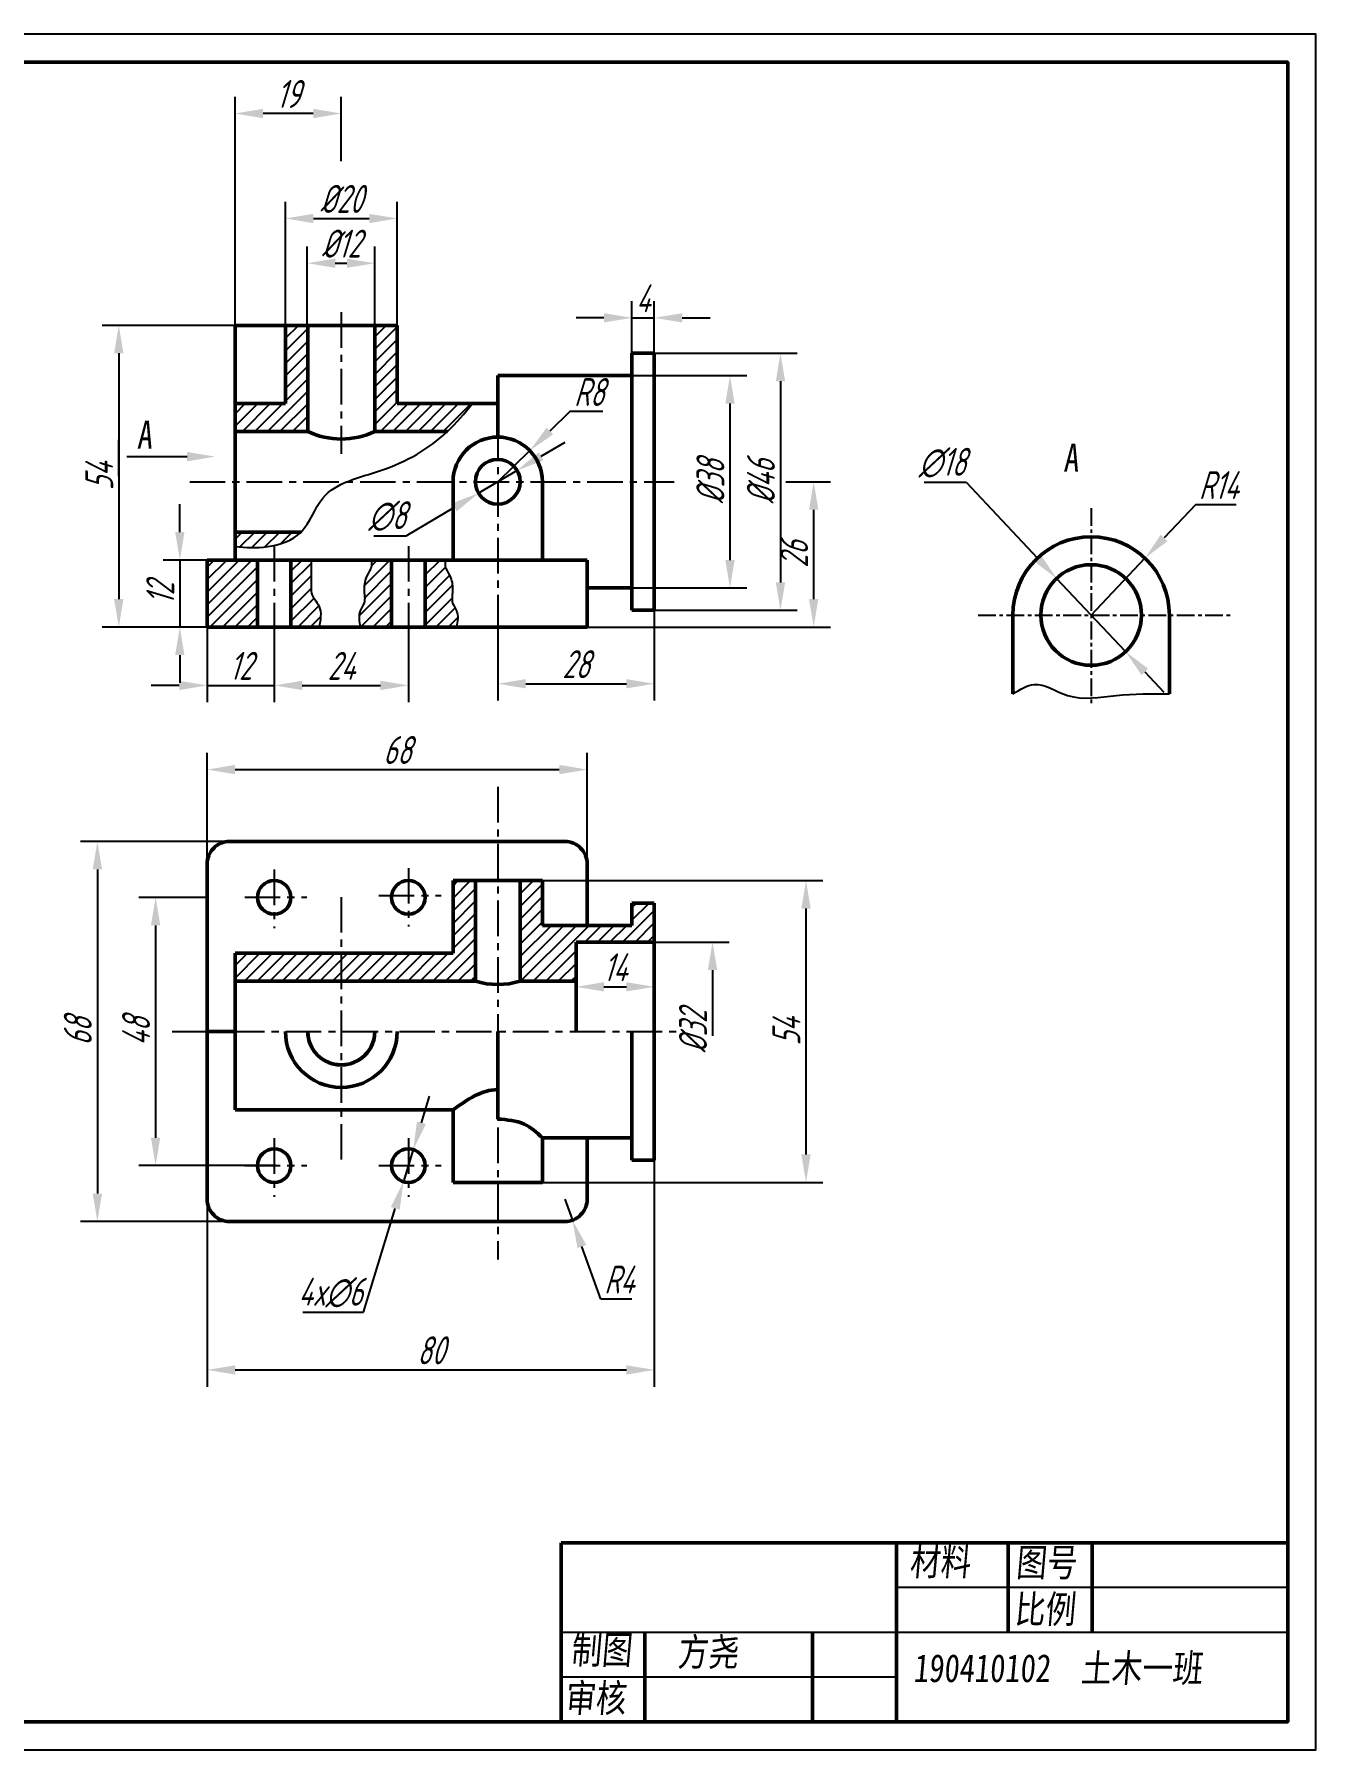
# Model space of a CAD drawing. Header units: millimetres. Extents: x 25 to 475, y 45 to 352.
# Drawn here: x 245.7 to 475, y 45 to 352 of the extents above; entities that cross this region are included whole.
import ezdxf

# ---------------------------------------------------------------- set-up
doc = ezdxf.new("R2010")
doc.units = ezdxf.units.MM
doc.linetypes.add('CENTERX2', pattern=[101.6, 63.5, -12.7, 12.7, -12.7])
for name, color, linetype, lineweight in [('标注', 7, 'Continuous', 25), ('点画线', 7, 'CENTERX2', 25), ('粗实线', 7, 'Continuous', 50), ('细实线', 7, 'Continuous', 25), ('细实线。', 7, 'Continuous', 25)]:
    doc.layers.add(name, color=color, linetype=linetype, lineweight=lineweight)
doc.styles.add('文5', font='STFANGSO.TTF', dxfattribs={"width": 0.8, "oblique": 5, "height": 5})
doc.styles.add('英5', font='gbeitc.shx', dxfattribs={"width": 0.8, "oblique": 5, "height": 5})
doc.dimstyles.new('fy斜', dxfattribs={"dimtxt": 5, "dimasz": 5, "dimexe": 3, "dimexo": 0, "dimgap": 1, "dimtad": 1, "dimdec": 1, "dimdsep": 46, "dimtxsty": '英5', "dimcen": 2.5, "dimadec": 0, "dimazin": 0, "dimtfac": 1, "dimtdec": 1, "dimtmove": 0, "dimatfit": 3, "dimfxl": 1, "dimlwd": 25, "dimarcsym": 1})
doc.dimstyles.new('fy横', dxfattribs={"dimtxt": 5, "dimasz": 5, "dimexe": 3, "dimexo": 0, "dimgap": 1, "dimtad": 1, "dimtih": 1, "dimtoh": 1, "dimdsep": 46, "dimtxsty": '英5', "dimcen": 2.5, "dimadec": 0, "dimazin": 0, "dimtfac": 1, "dimtmove": 0, "dimatfit": 3, "dimfxl": 1, "dimlwd": 25, "dimarcsym": 1})
pattern_1 = [(45, (-15.9099, 0), (-1.122532, 1.122532), [])]

# ---------------------------------------------------------------- blocks, each defined once
blk = doc.blocks.new('*D16')
at = {"layer": 'Defpoints', "color": 0, "ltscale": 0.1, "transparency": 16777216}
for p in [(428.65, 254.62), (441, 241.52)]:
    blk.add_point(p, dxfattribs=at)
at = {"layer": '标注', "color": 0, "lineweight": 25, "ltscale": 0.1, "transparency": 16777216}
for p, q in [((404.97, 271.82), (412.44, 271.82)), ((412.44, 271.82), (425.22, 258.26)), ((441, 241.52), (428.65, 254.62)), ((444.42, 237.88), (447.85, 234.24))]:
    blk.add_line(p, q, dxfattribs=at)
at = {"layer": '标注', "color": 0, "ltscale": 0.1, "transparency": 16777216}
for points in [[(425.83, 258.83), (424.61, 257.69), (428.65, 254.62)], [(445.03, 238.45), (443.82, 237.31), (441, 241.52)]]:
    blk.add_solid(points, dxfattribs=at)
at = {"layer": '标注', "color": 0, "ltscale": 0.1, "transparency": 16777216, "insert": (408.2, 275.32), "char_height": 5, "attachment_point": 5, "style": '英5'}
blk.add_mtext('∅18', dxfattribs=at)
blk = doc.blocks.new('*D17')
at = {"layer": 'Defpoints', "color": 0, "ltscale": 0.1, "transparency": 16777216}
for p in [(444.45, 258.24), (434.82, 248.07)]:
    blk.add_point(p, dxfattribs=at)
at = {"layer": '标注', "color": 0, "lineweight": 25, "ltscale": 0.1, "transparency": 16777216}
for p, q in [((453.52, 267.82), (447.89, 261.87)), ((460.76, 267.82), (453.52, 267.82)), ((434.82, 248.07), (444.45, 258.24))]:
    blk.add_line(p, q, dxfattribs=at)
at = {"layer": '标注', "color": 0, "ltscale": 0.1, "transparency": 16777216}
blk.add_solid([(447.28, 262.44), (448.49, 261.29), (444.45, 258.24)], dxfattribs=at)
at = {"layer": '标注', "color": 0, "ltscale": 0.1, "transparency": 16777216, "insert": (457.64, 271.32), "char_height": 5, "attachment_point": 5, "style": '英5'}
blk.add_mtext('R14', dxfattribs=at)
blk = doc.blocks.new('*D18')
at = {"layer": 'Defpoints', "color": 0, "ltscale": 0.1, "transparency": 16777216}
for p in [(276.67, 197.53), (267.45, 149.53), (288.96, 149.53)]:
    blk.add_point(p, dxfattribs=at)
at = {"layer": '细实线', "color": 0, "lineweight": -2, "ltscale": 0.1, "transparency": 16777216}
for p, q in [((276.67, 197.53), (264.45, 197.53)), ((288.96, 149.53), (264.45, 149.53))]:
    blk.add_line(p, q, dxfattribs=at)
at = {"layer": '细实线', "color": 0, "lineweight": 25, "ltscale": 0.1, "transparency": 16777216}
blk.add_line((267.45, 192.53), (267.45, 154.53), dxfattribs=at)
at = {"layer": '细实线', "color": 0, "ltscale": 0.1, "transparency": 16777216}
for points in [[(266.61, 192.53), (268.28, 192.53), (267.45, 197.53)], [(266.61, 154.53), (268.28, 154.53), (267.45, 149.53)]]:
    blk.add_solid(points, dxfattribs=at)
at = {"layer": '细实线', "color": 0, "ltscale": 0.1, "transparency": 16777216, "insert": (263.95, 173.53), "char_height": 5, "attachment_point": 5, "rotation": 90, "style": '英5'}
blk.add_mtext('48', dxfattribs=at)
blk = doc.blocks.new('*D19')
at = {"layer": 'Defpoints', "color": 0, "ltscale": 0.1, "transparency": 16777216}
for p in [(280.67, 207.53), (257.03, 139.53), (280.67, 139.53)]:
    blk.add_point(p, dxfattribs=at)
at = {"layer": '细实线', "color": 0, "lineweight": -2, "ltscale": 0.1, "transparency": 16777216}
for p, q in [((280.67, 207.53), (254.03, 207.53)), ((280.67, 139.53), (254.03, 139.53))]:
    blk.add_line(p, q, dxfattribs=at)
at = {"layer": '细实线', "color": 0, "lineweight": 25, "ltscale": 0.1, "transparency": 16777216}
blk.add_line((257.03, 202.53), (257.03, 144.53), dxfattribs=at)
at = {"layer": '细实线', "color": 0, "ltscale": 0.1, "transparency": 16777216}
for points in [[(256.19, 202.53), (257.86, 202.53), (257.03, 207.53)], [(256.19, 144.53), (257.86, 144.53), (257.03, 139.53)]]:
    blk.add_solid(points, dxfattribs=at)
at = {"layer": '细实线', "color": 0, "ltscale": 0.1, "transparency": 16777216, "insert": (253.53, 173.53), "char_height": 5, "attachment_point": 5, "rotation": 90, "style": '英5'}
blk.add_mtext('68', dxfattribs=at)
blk = doc.blocks.new('*D20')
at = {"layer": 'Defpoints', "color": 0, "ltscale": 0.1, "transparency": 16777216}
for p in [(344.67, 220.41), (276.67, 203.53), (344.67, 203.53)]:
    blk.add_point(p, dxfattribs=at)
at = {"layer": '细实线', "color": 0, "lineweight": -2, "ltscale": 0.1, "transparency": 16777216}
for p, q in [((276.67, 203.53), (276.67, 223.41)), ((344.67, 203.53), (344.67, 223.41))]:
    blk.add_line(p, q, dxfattribs=at)
at = {"layer": '细实线', "color": 0, "lineweight": 25, "ltscale": 0.1, "transparency": 16777216}
blk.add_line((281.67, 220.41), (339.67, 220.41), dxfattribs=at)
at = {"layer": '细实线', "color": 0, "ltscale": 0.1, "transparency": 16777216}
for points in [[(281.67, 221.25), (281.67, 219.58), (276.67, 220.41)], [(339.67, 221.25), (339.67, 219.58), (344.67, 220.41)]]:
    blk.add_solid(points, dxfattribs=at)
at = {"layer": '细实线', "color": 0, "ltscale": 0.1, "transparency": 16777216, "insert": (310.67, 223.91), "char_height": 5, "attachment_point": 5, "style": '英5'}
blk.add_mtext('68', dxfattribs=at)
blk = doc.blocks.new('*D21')
at = {"layer": 'Defpoints', "color": 0, "ltscale": 0.1, "transparency": 16777216}
for p in [(356.67, 150.53), (276.7, 149.53), (356.67, 112.97)]:
    blk.add_point(p, dxfattribs=at)
at = {"layer": '细实线', "color": 0, "lineweight": -2, "ltscale": 0.1, "transparency": 16777216}
for p, q in [((356.67, 150.53), (356.67, 109.97)), ((276.7, 149.53), (276.7, 109.97))]:
    blk.add_line(p, q, dxfattribs=at)
at = {"layer": '细实线', "color": 0, "lineweight": 25, "ltscale": 0.1, "transparency": 16777216}
blk.add_line((281.7, 112.97), (351.67, 112.97), dxfattribs=at)
at = {"layer": '细实线', "color": 0, "ltscale": 0.1, "transparency": 16777216}
for points in [[(281.7, 113.8), (281.7, 112.13), (276.7, 112.97)], [(351.67, 113.8), (351.67, 112.13), (356.67, 112.97)]]:
    blk.add_solid(points, dxfattribs=at)
at = {"layer": '细实线', "color": 0, "ltscale": 0.1, "transparency": 16777216, "insert": (316.68, 116.47), "char_height": 5, "attachment_point": 5, "style": '英5'}
blk.add_mtext('80', dxfattribs=at)
blk = doc.blocks.new('*D22')
at = {"layer": 'Defpoints', "color": 0, "ltscale": 0.1, "transparency": 16777216}
for p in [(336.67, 200.53), (336.67, 146.53), (383.81, 146.53)]:
    blk.add_point(p, dxfattribs=at)
at = {"layer": '细实线', "color": 0, "lineweight": -2, "ltscale": 0.1, "transparency": 16777216}
for p, q in [((336.67, 200.53), (386.81, 200.53)), ((336.67, 146.53), (386.81, 146.53))]:
    blk.add_line(p, q, dxfattribs=at)
at = {"layer": '细实线', "color": 0, "lineweight": 25, "ltscale": 0.1, "transparency": 16777216}
blk.add_line((383.81, 195.53), (383.81, 151.53), dxfattribs=at)
at = {"layer": '细实线', "color": 0, "ltscale": 0.1, "transparency": 16777216}
for points in [[(382.98, 195.53), (384.64, 195.53), (383.81, 200.53)], [(382.98, 151.53), (384.64, 151.53), (383.81, 146.53)]]:
    blk.add_solid(points, dxfattribs=at)
at = {"layer": '细实线', "color": 0, "ltscale": 0.1, "transparency": 16777216, "insert": (380.31, 173.53), "char_height": 5, "attachment_point": 5, "rotation": 90, "style": '英5'}
blk.add_mtext('54', dxfattribs=at)
blk = doc.blocks.new('*D23')
at = {"layer": 'Defpoints', "color": 0, "ltscale": 0.1, "transparency": 16777216}
for p in [(342.67, 181.53), (356.67, 181.53), (356.67, 181.53)]:
    blk.add_point(p, dxfattribs=at)
at = {"layer": '标注', "color": 0, "lineweight": -2, "ltscale": 0.1, "transparency": 16777216}
for p, q in [((342.67, 181.53), (342.67, 184.53)), ((356.67, 181.53), (356.67, 184.53))]:
    blk.add_line(p, q, dxfattribs=at)
at = {"layer": '标注', "color": 0, "lineweight": 25, "ltscale": 0.1, "transparency": 16777216}
blk.add_line((347.67, 181.53), (351.67, 181.53), dxfattribs=at)
at = {"layer": '标注', "color": 0, "ltscale": 0.1, "transparency": 16777216}
for points in [[(347.67, 182.36), (347.67, 180.7), (342.67, 181.53)], [(351.67, 182.36), (351.67, 180.7), (356.67, 181.53)]]:
    blk.add_solid(points, dxfattribs=at)
at = {"layer": '标注', "color": 0, "ltscale": 0.1, "transparency": 16777216, "insert": (349.67, 185.03), "char_height": 5, "attachment_point": 5, "style": '英5'}
blk.add_mtext('14', dxfattribs=at)
blk = doc.blocks.new('*D24')
at = {"layer": 'Defpoints', "color": 0, "ltscale": 0.1, "transparency": 16777216}
for p in [(340.67, 143.53), (342.02, 139.77)]:
    blk.add_point(p, dxfattribs=at)
at = {"layer": '标注', "color": 0, "lineweight": 25, "ltscale": 0.1, "transparency": 16777216}
for p, q in [((340.67, 143.53), (342.02, 139.77)), ((347.1, 125.65), (343.71, 135.06)), ((352.67, 125.65), (347.1, 125.65))]:
    blk.add_line(p, q, dxfattribs=at)
at = {"layer": '标注', "color": 0, "ltscale": 0.1, "transparency": 16777216}
blk.add_solid([(344.5, 135.34), (342.93, 134.78), (342.02, 139.77)], dxfattribs=at)
at = {"layer": '标注', "color": 0, "ltscale": 0.1, "transparency": 16777216, "insert": (350.39, 129.15), "char_height": 5, "attachment_point": 5, "style": '英5'}
blk.add_mtext('R4', dxfattribs=at)
blk = doc.blocks.new('*D25')
at = {"layer": 'Defpoints', "color": 0, "ltscale": 0.1, "transparency": 16777216}
for p in [(313.54, 152.4), (311.79, 146.66)]:
    blk.add_point(p, dxfattribs=at)
at = {"layer": '标注', "color": 0, "lineweight": 25, "ltscale": 0.1, "transparency": 16777216}
for p, q in [((315.01, 157.18), (316.47, 161.96)), ((313.54, 152.4), (311.79, 146.66)), ((304.64, 123.3), (310.32, 141.88)), ((293.8, 123.3), (304.64, 123.3))]:
    blk.add_line(p, q, dxfattribs=at)
at = {"layer": '标注', "color": 0, "ltscale": 0.1, "transparency": 16777216}
for points in [[(314.21, 157.42), (315.8, 156.94), (313.54, 152.4)], [(309.53, 142.12), (311.12, 141.64), (311.79, 146.66)]]:
    blk.add_solid(points, dxfattribs=at)
at = {"layer": '标注', "color": 0, "ltscale": 0.1, "transparency": 16777216, "insert": (298.72, 126.8), "char_height": 5, "attachment_point": 5, "style": '英5'}
blk.add_mtext('4x∅6', dxfattribs=at)
blk = doc.blocks.new('*D26')
at = {"layer": 'Defpoints', "color": 0, "ltscale": 0.1, "transparency": 16777216}
for p in [(276.67, 257.91), (271.78, 245.91), (276.67, 245.91)]:
    blk.add_point(p, dxfattribs=at)
at = {"layer": '标注', "color": 0, "lineweight": 25, "ltscale": 0.1, "transparency": 16777216}
for p, q in [((271.78, 262.91), (271.78, 267.91)), ((271.78, 257.91), (271.78, 245.91)), ((271.78, 240.91), (271.78, 235.91))]:
    blk.add_line(p, q, dxfattribs=at)
at = {"layer": '标注', "color": 0, "lineweight": -2, "ltscale": 0.1, "transparency": 16777216}
for p, q in [((276.67, 257.91), (268.78, 257.91)), ((276.67, 245.91), (268.78, 245.91))]:
    blk.add_line(p, q, dxfattribs=at)
at = {"layer": '标注', "color": 0, "ltscale": 0.1, "transparency": 16777216}
for points in [[(270.95, 262.91), (272.61, 262.91), (271.78, 257.91)], [(270.95, 240.91), (272.61, 240.91), (271.78, 245.91)]]:
    blk.add_solid(points, dxfattribs=at)
at = {"layer": '标注', "color": 0, "ltscale": 0.1, "transparency": 16777216, "insert": (268.28, 251.91), "char_height": 5, "attachment_point": 5, "rotation": 90, "style": '英5'}
blk.add_mtext('12', dxfattribs=at)
blk = doc.blocks.new('*D27')
at = {"layer": 'Defpoints', "color": 0, "ltscale": 0.1, "transparency": 16777216}
for p in [(356.67, 301.26), (352.67, 294.91), (356.67, 294.91)]:
    blk.add_point(p, dxfattribs=at)
at = {"layer": '标注', "color": 0, "lineweight": -2, "ltscale": 0.1, "transparency": 16777216}
for p, q in [((352.67, 294.91), (352.67, 304.26)), ((356.67, 294.91), (356.67, 304.26))]:
    blk.add_line(p, q, dxfattribs=at)
at = {"layer": '标注', "color": 0, "lineweight": 25, "ltscale": 0.1, "transparency": 16777216}
for p, q in [((347.67, 301.26), (342.67, 301.26)), ((352.67, 301.26), (356.67, 301.26)), ((361.67, 301.26), (366.67, 301.26))]:
    blk.add_line(p, q, dxfattribs=at)
at = {"layer": '标注', "color": 0, "ltscale": 0.1, "transparency": 16777216}
for points in [[(347.67, 302.09), (347.67, 300.43), (352.67, 301.26)], [(361.67, 302.09), (361.67, 300.43), (356.67, 301.26)]]:
    blk.add_solid(points, dxfattribs=at)
at = {"layer": '标注', "color": 0, "ltscale": 0.1, "transparency": 16777216, "insert": (354.67, 304.76), "char_height": 5, "attachment_point": 5, "style": '英5'}
blk.add_mtext('4', dxfattribs=at)
blk = doc.blocks.new('*D28')
at = {"layer": 'Defpoints', "color": 0, "ltscale": 0.1, "transparency": 16777216}
for p in [(352.67, 290.91), (352.67, 252.91), (370.21, 252.91)]:
    blk.add_point(p, dxfattribs=at)
at = {"layer": '标注', "color": 0, "lineweight": -2, "ltscale": 0.1, "transparency": 16777216}
for p, q in [((352.67, 290.91), (373.21, 290.91)), ((352.67, 252.91), (373.21, 252.91))]:
    blk.add_line(p, q, dxfattribs=at)
at = {"layer": '标注', "color": 0, "lineweight": 25, "ltscale": 0.1, "transparency": 16777216}
blk.add_line((370.21, 285.91), (370.21, 257.91), dxfattribs=at)
at = {"layer": '标注', "color": 0, "ltscale": 0.1, "transparency": 16777216}
for points in [[(369.38, 285.91), (371.04, 285.91), (370.21, 290.91)], [(369.38, 257.91), (371.04, 257.91), (370.21, 252.91)]]:
    blk.add_solid(points, dxfattribs=at)
at = {"layer": '标注', "color": 0, "ltscale": 0.1, "transparency": 16777216, "insert": (366.71, 271.91), "char_height": 5, "attachment_point": 5, "rotation": 90, "style": '英5'}
blk.add_mtext('%%C38', dxfattribs=at)
blk = doc.blocks.new('*D29')
at = {"layer": 'Defpoints', "color": 0, "ltscale": 0.1, "transparency": 16777216}
for p in [(356.67, 294.91), (356.67, 248.91), (379.24, 248.91)]:
    blk.add_point(p, dxfattribs=at)
at = {"layer": '标注', "color": 0, "lineweight": -2, "ltscale": 0.1, "transparency": 16777216}
for p, q in [((356.67, 294.91), (382.24, 294.91)), ((356.67, 248.91), (382.24, 248.91))]:
    blk.add_line(p, q, dxfattribs=at)
at = {"layer": '标注', "color": 0, "lineweight": 25, "ltscale": 0.1, "transparency": 16777216}
blk.add_line((379.24, 289.91), (379.24, 253.91), dxfattribs=at)
at = {"layer": '标注', "color": 0, "ltscale": 0.1, "transparency": 16777216}
for points in [[(378.41, 289.91), (380.08, 289.91), (379.24, 294.91)], [(378.41, 253.91), (380.08, 253.91), (379.24, 248.91)]]:
    blk.add_solid(points, dxfattribs=at)
at = {"layer": '标注', "color": 0, "ltscale": 0.1, "transparency": 16777216, "insert": (375.74, 271.91), "char_height": 5, "attachment_point": 5, "rotation": 90, "style": '英5'}
blk.add_mtext('%%C46', dxfattribs=at)
blk = doc.blocks.new('*D30')
at = {"layer": 'Defpoints', "color": 0, "ltscale": 0.1, "transparency": 16777216}
for p in [(332.11, 273.94), (325.22, 269.88)]:
    blk.add_point(p, dxfattribs=at)
at = {"layer": '标注', "color": 0, "lineweight": 25, "ltscale": 0.1, "transparency": 16777216}
for p, q in [((336.42, 276.48), (340.73, 279.02)), ((332.11, 273.94), (325.22, 269.88)), ((312.29, 262.27), (320.91, 267.35)), ((306.49, 262.27), (312.29, 262.27))]:
    blk.add_line(p, q, dxfattribs=at)
at = {"layer": '标注', "color": 0, "ltscale": 0.1, "transparency": 16777216}
for points in [[(336, 277.2), (336.84, 275.76), (332.11, 273.94)], [(320.49, 268.06), (321.33, 266.63), (325.22, 269.88)]]:
    blk.add_solid(points, dxfattribs=at)
at = {"layer": '标注', "color": 0, "ltscale": 0.1, "transparency": 16777216, "insert": (308.89, 265.77), "char_height": 5, "attachment_point": 5, "style": '英5'}
blk.add_mtext('∅8', dxfattribs=at)
blk = doc.blocks.new('*D31')
at = {"layer": 'Defpoints', "color": 0, "ltscale": 0.1, "transparency": 16777216}
for p in [(334.39, 277.5), (328.67, 271.91)]:
    blk.add_point(p, dxfattribs=at)
at = {"layer": '标注', "color": 0, "lineweight": 25, "ltscale": 0.1, "transparency": 16777216}
for p, q in [((341.55, 284.48), (337.97, 280.99)), ((347.44, 284.48), (341.55, 284.48)), ((328.67, 271.91), (334.39, 277.5))]:
    blk.add_line(p, q, dxfattribs=at)
at = {"layer": '标注', "color": 0, "ltscale": 0.1, "transparency": 16777216}
blk.add_solid([(337.39, 281.59), (338.56, 280.39), (334.39, 277.5)], dxfattribs=at)
at = {"layer": '标注', "color": 0, "ltscale": 0.1, "transparency": 16777216, "insert": (345, 287.98), "char_height": 5, "attachment_point": 5, "style": '英5'}
blk.add_mtext('R8', dxfattribs=at)
blk = doc.blocks.new('*D32')
at = {"layer": 'Defpoints', "color": 0, "ltscale": 0.1, "transparency": 16777216}
for p in [(276.67, 245.91), (288.67, 245.91), (288.67, 235.47)]:
    blk.add_point(p, dxfattribs=at)
at = {"layer": '标注', "color": 0, "lineweight": -2, "ltscale": 0.1, "transparency": 16777216}
for p, q in [((276.67, 245.91), (276.67, 232.47)), ((288.67, 245.91), (288.67, 232.47))]:
    blk.add_line(p, q, dxfattribs=at)
at = {"layer": '标注', "color": 0, "lineweight": 25, "ltscale": 0.1, "transparency": 16777216}
for p, q in [((271.67, 235.47), (266.67, 235.47)), ((276.67, 235.47), (288.67, 235.47)), ((293.67, 235.47), (298.67, 235.47))]:
    blk.add_line(p, q, dxfattribs=at)
at = {"layer": '标注', "color": 0, "ltscale": 0.1, "transparency": 16777216}
for points in [[(271.67, 236.31), (271.67, 234.64), (276.67, 235.47)], [(293.67, 236.31), (293.67, 234.64), (288.67, 235.47)]]:
    blk.add_solid(points, dxfattribs=at)
at = {"layer": '标注', "color": 0, "ltscale": 0.1, "transparency": 16777216, "insert": (282.67, 238.97), "char_height": 5, "attachment_point": 5, "style": '英5'}
blk.add_mtext('12', dxfattribs=at)
blk = doc.blocks.new('*D33')
at = {"layer": 'Defpoints', "color": 0, "ltscale": 0.1, "transparency": 16777216}
for p in [(288.67, 245.91), (312.67, 245.91), (312.67, 235.47)]:
    blk.add_point(p, dxfattribs=at)
at = {"layer": '标注', "color": 0, "lineweight": -2, "ltscale": 0.1, "transparency": 16777216}
for p, q in [((288.67, 245.91), (288.67, 232.47)), ((312.67, 245.91), (312.67, 232.47))]:
    blk.add_line(p, q, dxfattribs=at)
at = {"layer": '标注', "color": 0, "lineweight": 25, "ltscale": 0.1, "transparency": 16777216}
blk.add_line((293.67, 235.47), (307.67, 235.47), dxfattribs=at)
at = {"layer": '标注', "color": 0, "ltscale": 0.1, "transparency": 16777216}
for points in [[(293.67, 236.31), (293.67, 234.64), (288.67, 235.47)], [(307.67, 236.31), (307.67, 234.64), (312.67, 235.47)]]:
    blk.add_solid(points, dxfattribs=at)
at = {"layer": '标注', "color": 0, "ltscale": 0.1, "transparency": 16777216, "insert": (300.67, 238.97), "char_height": 5, "attachment_point": 5, "style": '英5'}
blk.add_mtext('24', dxfattribs=at)
blk = doc.blocks.new('*D34')
at = {"layer": 'Defpoints', "color": 0, "ltscale": 0.1, "transparency": 16777216}
for p in [(356.67, 248.91), (328.67, 245.91), (356.67, 235.77)]:
    blk.add_point(p, dxfattribs=at)
at = {"layer": '标注', "color": 0, "lineweight": -2, "ltscale": 0.1, "transparency": 16777216}
for p, q in [((356.67, 248.91), (356.67, 232.77)), ((328.67, 245.91), (328.67, 232.77))]:
    blk.add_line(p, q, dxfattribs=at)
at = {"layer": '标注', "color": 0, "lineweight": 25, "ltscale": 0.1, "transparency": 16777216}
blk.add_line((333.67, 235.77), (351.67, 235.77), dxfattribs=at)
at = {"layer": '标注', "color": 0, "ltscale": 0.1, "transparency": 16777216}
for points in [[(333.67, 236.6), (333.67, 234.94), (328.67, 235.77)], [(351.67, 236.6), (351.67, 234.94), (356.67, 235.77)]]:
    blk.add_solid(points, dxfattribs=at)
at = {"layer": '标注', "color": 0, "ltscale": 0.1, "transparency": 16777216, "insert": (342.67, 239.27), "char_height": 5, "attachment_point": 5, "style": '英5'}
blk.add_mtext('28', dxfattribs=at)
blk = doc.blocks.new('*D35')
at = {"layer": 'Defpoints', "color": 0, "ltscale": 0.1, "transparency": 16777216}
for p in [(306.67, 311.03), (294.59, 299.91), (306.67, 299.91)]:
    blk.add_point(p, dxfattribs=at)
at = {"layer": '标注', "color": 0, "lineweight": -2, "ltscale": 0.1, "transparency": 16777216}
for p, q in [((294.59, 299.91), (294.59, 314.03)), ((306.67, 299.91), (306.67, 314.03))]:
    blk.add_line(p, q, dxfattribs=at)
at = {"layer": '标注', "color": 0, "lineweight": 25, "ltscale": 0.1, "transparency": 16777216}
blk.add_line((299.59, 311.03), (301.67, 311.03), dxfattribs=at)
at = {"layer": '标注', "color": 0, "ltscale": 0.1, "transparency": 16777216}
for points in [[(299.59, 311.86), (299.59, 310.2), (294.59, 311.03)], [(301.67, 311.86), (301.67, 310.2), (306.67, 311.03)]]:
    blk.add_solid(points, dxfattribs=at)
at = {"layer": '标注', "color": 0, "ltscale": 0.1, "transparency": 16777216, "insert": (300.63, 314.53), "char_height": 5, "attachment_point": 5, "style": '英5'}
blk.add_mtext('%%C12', dxfattribs=at)
blk = doc.blocks.new('*D36')
at = {"layer": 'Defpoints', "color": 0, "ltscale": 0.1, "transparency": 16777216}
for p in [(310.67, 319.04), (290.67, 299.91), (310.67, 299.91)]:
    blk.add_point(p, dxfattribs=at)
at = {"layer": '标注', "color": 0, "lineweight": -2, "ltscale": 0.1, "transparency": 16777216}
for p, q in [((290.67, 299.91), (290.67, 322.04)), ((310.67, 299.91), (310.67, 322.04))]:
    blk.add_line(p, q, dxfattribs=at)
at = {"layer": '标注', "color": 0, "lineweight": 25, "ltscale": 0.1, "transparency": 16777216}
blk.add_line((295.67, 319.04), (305.67, 319.04), dxfattribs=at)
at = {"layer": '标注', "color": 0, "ltscale": 0.1, "transparency": 16777216}
for points in [[(295.67, 319.87), (295.67, 318.2), (290.67, 319.04)], [(305.67, 319.87), (305.67, 318.2), (310.67, 319.04)]]:
    blk.add_solid(points, dxfattribs=at)
at = {"layer": '标注', "color": 0, "ltscale": 0.1, "transparency": 16777216, "insert": (300.67, 322.54), "char_height": 5, "attachment_point": 5, "style": '英5'}
blk.add_mtext('%%C20', dxfattribs=at)
blk = doc.blocks.new('*D37')
at = {"layer": 'Defpoints', "color": 0, "ltscale": 0.1, "transparency": 16777216}
for p in [(281.67, 299.91), (260.86, 245.91), (276.67, 245.91)]:
    blk.add_point(p, dxfattribs=at)
at = {"layer": '标注', "color": 0, "lineweight": -2, "ltscale": 0.1, "transparency": 16777216}
for p, q in [((281.67, 299.91), (257.86, 299.91)), ((276.67, 245.91), (257.86, 245.91))]:
    blk.add_line(p, q, dxfattribs=at)
at = {"layer": '标注', "color": 0, "lineweight": 25, "ltscale": 0.1, "transparency": 16777216}
blk.add_line((260.86, 294.91), (260.86, 250.91), dxfattribs=at)
at = {"layer": '标注', "color": 0, "ltscale": 0.1, "transparency": 16777216}
for points in [[(260.02, 294.91), (261.69, 294.91), (260.86, 299.91)], [(260.02, 250.91), (261.69, 250.91), (260.86, 245.91)]]:
    blk.add_solid(points, dxfattribs=at)
at = {"layer": '标注', "color": 0, "ltscale": 0.1, "transparency": 16777216, "insert": (257.36, 272.91), "char_height": 5, "attachment_point": 5, "rotation": 90, "style": '英5'}
blk.add_mtext('54', dxfattribs=at)

msp = doc.modelspace()

# ---------------------------------------------------------------- hatches: boundary and pattern name
at = {"layer": '标注', "ltscale": 0.1}
h = msp.add_hatch(dxfattribs=at)
h.set_pattern_fill('ANSI31', color=256, scale=0.5)
h.set_pattern_definition(pattern_1)
h.paths.add_polyline_path([(281.665, 285.914), (281.665, 280.914), (294.665, 280.914), (294.665, 294.914), (294.665, 299.914), (290.665, 299.914), (290.665, 294.914), (290.665, 285.914)])
edge = h.paths.add_edge_path()
edge.add_line((310.665, 285.914), (310.665, 294.914))
edge.add_line((310.665, 294.914), (310.665, 299.914))
edge.add_line((310.665, 299.914), (306.665, 299.914))
edge.add_line((306.665, 299.914), (306.665, 294.914))
edge.add_line((306.665, 294.914), (306.665, 280.914))
edge.add_line((306.665, 280.914), (319.665, 280.914))
edge.add_spline(control_points=[(319.665, 280.914), (321.279, 282.444), (322.722, 284.179), (324.165, 285.914)], knot_values=[0, 0, 0, 0, 6.726812, 6.726812, 6.726812, 6.726812], degree=3, periodic=0)
edge.add_line((324.165, 285.914), (319.665, 285.914))
edge.add_line((319.665, 285.914), (310.665, 285.914))
h.paths.add_polyline_path([(285.665, 257.914), (281.665, 257.914), (276.665, 257.914), (276.665, 245.914), (285.665, 245.914)])
edge = h.paths.add_edge_path()
edge.add_spline(control_points=[(296.7, 245.914), (296.943, 247.205), (297.393, 249.582), (295.197, 251.496), (295.341, 254.417), (295.301, 256.257), (295.265, 257.914)], knot_values=[0, 0, 0, 0, 3.6939994, 6.8009099, 7.3521219, 12.3508552, 12.3508552, 12.3508552, 12.3508552], degree=3, periodic=0)
edge.add_line((295.265, 257.914), (291.665, 257.914))
edge.add_line((291.665, 257.914), (291.665, 245.914))
edge.add_line((291.665, 245.914), (296.7, 245.914))
at = {"layer": '细实线', "ltscale": 0.1}
h = msp.add_hatch(dxfattribs=at)
h.set_pattern_fill('ANSI31', color=256, scale=0.5)
h.set_pattern_definition(pattern_1)
edge = h.paths.add_edge_path()
edge.add_spline(control_points=[(281.665, 260.305), (283.582, 260.176), (287.663, 259.9), (291.945, 261.384), (293.461, 262.914)], knot_values=[0, 0, 0, 0, 5.7932307, 12.3385086, 12.3385086, 12.3385086, 12.3385086], degree=3, periodic=0)
edge.add_line((293.461, 262.914), (281.665, 262.914))
edge.add_line((281.665, 262.914), (281.665, 260.305))
h = msp.add_hatch(dxfattribs=at)
h.set_pattern_fill('ANSI31', color=256, scale=0.5)
h.set_pattern_definition(pattern_1)
edge = h.paths.add_edge_path()
edge.add_spline(control_points=[(306.057, 257.775), (306.08, 257.468), (306.151, 256.499), (305.031, 254.972), (304.54, 252.695), (305.126, 250.424), (303.587, 248.481), (303.864, 246.927), (304.044, 245.914)], knot_values=[0, 0, 0, 0, 0.9062833, 2.8579549, 5.3474852, 7.7816708, 9.3370526, 12.2498178, 12.2498178, 12.2498178, 12.2498178], degree=3, periodic=0)
edge.add_line((304.044, 245.914), (309.665, 245.914))
edge.add_line((309.665, 245.914), (309.665, 257.914))
edge.add_line((309.665, 257.914), (306.057, 257.914))
edge.add_spline(control_points=[(306.057, 257.914), (306.057, 257.868), (306.057, 257.822), (306.057, 257.775)], knot_values=[0, 0, 0, 0, 0.1394441, 0.1394441, 0.1394441, 0.1394441], degree=3, periodic=0)
edge = h.paths.add_edge_path()
edge.add_line((315.665, 245.914), (321.287, 245.914))
edge.add_spline(control_points=[(321.287, 245.914), (321.467, 246.927), (321.744, 248.481), (320.205, 250.424), (320.791, 252.695), (320.3, 254.972), (319.18, 256.499), (319.251, 257.468), (319.274, 257.775)], knot_values=[0, 0, 0, 0, 2.9127652, 4.4681469, 6.9023326, 9.3918629, 11.3435344, 12.2498178, 12.2498178, 12.2498178, 12.2498178], degree=3, periodic=0)
edge.add_spline(control_points=[(319.274, 257.775), (319.273, 257.822), (319.272, 257.868), (319.271, 257.914)], knot_values=[0.50294, 0.50294, 0.50294, 0.50294, 0.6337857, 0.6337857, 0.6337857, 0.6337857], degree=3, periodic=0)
edge.add_line((319.271, 257.914), (315.665, 257.914))
edge.add_line((315.665, 257.914), (315.665, 245.914))
h = msp.add_hatch(dxfattribs=at)
h.set_pattern_fill('ANSI31', color=256, scale=0.5)
h.set_pattern_definition(pattern_1)
h.paths.add_polyline_path([(300.665, 187.53), (281.665, 187.53), (281.665, 182.53), (300.665, 182.53)])
h.paths.add_polyline_path([(324.665, 200.53), (320.665, 200.53), (320.665, 187.53), (300.665, 187.53), (300.665, 182.53), (324.665, 182.53)])
h.paths.add_polyline_path([(342.665, 189.53), (356.665, 189.53), (356.665, 196.53), (352.665, 196.53), (352.665, 192.53), (344.665, 192.53), (336.665, 192.53), (336.665, 196.53), (336.665, 200.53), (332.665, 200.53), (332.665, 182.53), (342.665, 182.53)])

# ---------------------------------------------------------------- linework, layer by layer
at = {"layer": '标注', "ltscale": 0.1}
for p, q in [((281.665, 285.914), (281.665, 340.825)), ((300.665, 329.289), (300.665, 340.825)), ((260.857, 272.914), (260.857, 279.414)), ((281.665, 272.914), (281.665, 279.414)), ((380.193, 271.914), (388.184, 271.914)), ((344.665, 245.914), (388.184, 245.914)), ((356.665, 189.53), (370.091, 189.53))]:
    msp.add_line(p, q, dxfattribs=at)
at = {"layer": '标注', "lineweight": 25, "ltscale": 0.1}
for p, q in [((295.665, 337.825), (286.665, 337.825)), ((262.281, 276.414), (273.089, 276.414)), ((385.184, 250.914), (385.184, 266.914)), ((367.091, 184.53), (367.091, 172.785))]:
    msp.add_line(p, q, dxfattribs=at)
at = {"layer": '标注', "ltscale": 0.1}
for points in [[(286.665, 338.659), (286.665, 336.992), (281.665, 337.825)], [(295.665, 338.659), (295.665, 336.992), (300.665, 337.825)], [(273.089, 277.248), (273.089, 275.581), (278.089, 276.414)], [(384.351, 266.914), (386.018, 266.914), (385.184, 271.914)], [(384.351, 250.914), (386.018, 250.914), (385.184, 245.914)], [(366.258, 184.53), (367.924, 184.53), (367.091, 189.53)]]:
    msp.add_solid(points, dxfattribs=at)
at = {"layer": '点画线', "ltscale": 0.1}
for p, q in [((300.665, 302.262), (300.665, 276.906)), ((328.665, 282.175), (328.665, 241.881)), ((273.551, 271.914), (360.229, 271.914)), ((288.665, 260.396), (288.665, 240.744)), ((312.665, 260.396), (312.665, 240.744)), ((328.665, 217.294), (328.665, 132.752)), ((312.665, 202.763), (312.665, 192.297)), ((288.665, 202.507), (288.665, 192.041)), ((283.381, 197.605), (294.518, 197.605)), ((300.665, 197.605), (300.665, 149.53)), ((307.381, 197.861), (318.518, 197.861)), ((270.422, 173.53), (360.763, 173.53)), ((288.677, 154.432), (288.677, 143.966)), ((312.665, 154.432), (312.665, 143.966)), ((283.392, 149.53), (294.529, 149.53)), ((307.381, 149.53), (318.518, 149.53))]:
    msp.add_line(p, q, dxfattribs=at)
at = {"layer": '点画线', "ltscale": 0.05}
for p, q in [((434.823, 267.213), (434.823, 232.283)), ((414.602, 248.07), (460.142, 248.07))]:
    msp.add_line(p, q, dxfattribs=at)
at = {"layer": '粗实线', "ltscale": 0.1}
for p, q in [((281.665, 271.914), (281.665, 299.914)), ((281.665, 299.914), (290.665, 299.914)), ((290.665, 299.914), (300.665, 299.914)), ((290.665, 294.914), (290.665, 299.914)), ((294.665, 294.914), (294.665, 299.914)), ((310.665, 299.914), (300.665, 299.914)), ((306.665, 294.914), (306.665, 299.914)), ((310.665, 294.914), (310.665, 299.914)), ((290.665, 285.914), (290.665, 294.914)), ((294.665, 280.914), (294.665, 294.914)), ((306.665, 280.914), (306.665, 294.914)), ((310.665, 285.914), (310.665, 294.914)), ((356.665, 294.914), (352.665, 294.914)), ((352.665, 294.914), (352.665, 290.914)), ((356.665, 271.914), (356.665, 294.914)), ((328.665, 285.914), (328.665, 290.914)), ((352.665, 290.914), (328.665, 290.914)), ((352.665, 290.914), (352.665, 271.914)), ((281.665, 280.914), (281.665, 285.914)), ((281.665, 285.914), (290.665, 285.914)), ((319.665, 285.914), (310.665, 285.914)), ((319.665, 285.914), (328.665, 285.914)), ((328.665, 285.914), (328.665, 279.914)), ((281.665, 271.914), (281.665, 280.914)), ((281.665, 280.914), (294.665, 280.914)), ((281.665, 276.914), (281.665, 280.914)), ((319.665, 280.914), (306.665, 280.914)), ((281.665, 271.914), (281.665, 276.914)), ((281.665, 257.914), (281.665, 271.914)), ((281.665, 271.914), (281.665, 262.914)), ((320.665, 257.914), (320.665, 271.914)), ((336.665, 257.914), (336.665, 271.914)), ((352.665, 252.914), (352.665, 271.914)), ((356.665, 271.914), (356.665, 248.914)), ((281.665, 262.914), (293.461, 262.914)), ((276.665, 245.914), (276.665, 257.914)), ((276.665, 257.914), (281.665, 257.914)), ((281.665, 257.914), (344.665, 257.914)), ((288.665, 257.914), (285.665, 257.914)), ((285.665, 257.914), (285.665, 245.914)), ((291.665, 257.914), (291.665, 245.914)), ((309.665, 257.914), (309.665, 245.914)), ((315.665, 257.914), (315.665, 245.914)), ((328.665, 257.914), (320.665, 257.914)), ((344.665, 257.914), (344.665, 245.914)), ((352.665, 252.914), (344.665, 252.914)), ((352.665, 248.914), (352.665, 252.914)), ((356.665, 248.914), (352.665, 248.914)), ((276.665, 245.914), (344.665, 245.914)), ((276.665, 245.914), (288.665, 245.914)), ((276.665, 245.914), (328.665, 245.914)), ((336.665, 200.53), (320.665, 200.53)), ((320.665, 200.53), (320.665, 187.53)), ((324.665, 182.53), (324.665, 200.53)), ((332.665, 182.53), (332.665, 200.53)), ((336.665, 196.53), (336.665, 200.53)), ((276.665, 173.53), (276.665, 197.53)), ((336.665, 192.53), (336.665, 196.53)), ((356.665, 196.53), (352.665, 196.53)), ((352.665, 196.53), (352.665, 192.53)), ((356.665, 173.53), (356.665, 196.53)), ((344.665, 192.53), (336.665, 192.53)), ((352.665, 192.53), (344.665, 192.53)), ((281.665, 173.53), (281.665, 187.53)), ((281.665, 187.53), (281.665, 159.53)), ((281.665, 187.53), (320.665, 187.53)), ((281.665, 187.53), (281.665, 182.53)), ((356.665, 189.53), (342.665, 189.53)), ((342.665, 189.53), (342.665, 173.53)), ((356.665, 173.53), (356.665, 189.53)), ((281.665, 182.53), (324.665, 182.53)), ((332.665, 182.53), (342.665, 182.53)), ((276.665, 173.53), (281.665, 173.53)), ((328.694, 157.869), (328.694, 173.53)), ((352.665, 150.53), (352.665, 173.53)), ((356.665, 173.53), (356.665, 150.53)), ((281.665, 159.53), (320.665, 159.53)), ((320.665, 159.53), (320.665, 146.53)), ((336.665, 151.53), (336.665, 154.53)), ((336.665, 154.53), (344.665, 154.53)), ((352.665, 154.53), (344.665, 154.53)), ((344.665, 151.53), (344.665, 154.53)), ((336.665, 146.53), (336.665, 151.53)), ((356.665, 150.53), (352.665, 150.53)), ((336.665, 146.53), (320.665, 146.53)), ((320.665, 146.53), (336.665, 146.53))]:
    msp.add_line(p, q, dxfattribs=at)
at = {"layer": '粗实线', "ltscale": 0.05}
for p, q in [((420.823, 248.07), (420.823, 233.937)), ((448.823, 248.07), (448.823, 233.937))]:
    msp.add_line(p, q, dxfattribs=at)
at = {"layer": '粗实线'}
for p, q in [((470, 82), (340, 82)), ((340, 82), (340, 50)), ((400, 82), (400, 50)), ((420, 66), (420, 82)), ((435, 66), (435, 82)), ((470, 50), (470, 82)), ((355, 65.819), (355, 50)), ((385, 66), (385, 50)), ((470, 50), (340, 50)), ((340, 50), (470, 50))]:
    msp.add_line(p, q, dxfattribs=at)
msp.add_lwpolyline([(50, 50), (470, 50), (470, 347), (50, 347)], close=True, dxfattribs=at)
at = {"layer": '粗实线', "ltscale": 0.1}
msp.add_lwpolyline([(344.665, 192.53), (344.665, 203.53, 0.4142136), (340.665, 207.53), (280.665, 207.53, 0.4142136), (276.665, 203.53), (276.665, 143.53, 0.4142136), (280.665, 139.53), (340.665, 139.53, 0.4142136), (344.665, 143.53), (344.665, 151.53)], format="xyb", dxfattribs=at)
for centre, radius in [((328.665, 271.914), 4), ((288.665, 197.53), 3), ((312.665, 197.53), 3), ((288.665, 149.53), 3), ((312.665, 149.53), 3)]:
    msp.add_circle(centre, radius, dxfattribs=at)
at = {"layer": '粗实线', "ltscale": 0.05}
msp.add_circle((434.823, 248.07), 9, dxfattribs=at)
at = {"layer": '粗实线', "ltscale": 0.1}
for centre, radius, start, end in [((300.665, 293.564), 14, 244.62307, 295.37693), ((328.665, 271.914), 8, 0, 180), ((300.665, 173.53), 10, 115.84193, 116.08958), ((328.665, 195.946), 14, 253.39845, 286.60155), ((300.665, 173.53), 10, 180, 359.97201), ((300.665, 173.53), 6, 179.82046, 0.17954), ((300.665, 173.568), 6, 180.17954, 359.82046)]:
    msp.add_arc(centre, radius, start, end, dxfattribs=at)
at = {"layer": '粗实线', "ltscale": 0.05}
msp.add_arc((434.823, 248.07), 14, 0, 180, dxfattribs=at)
at = {"layer": '粗实线', "ltscale": 0.1}
for points in [[(320.665, 159.53), (328.665, 163.135), (328.694, 163.135)], [(336.665, 154.53), (333.414, 156.95), (328.694, 157.869)]]:
    msp.add_spline(points, degree=3, dxfattribs=at)
at = {"layer": '细实线', "ltscale": 0.1}
msp.add_line((344.665, 151.53), (344.665, 154.53), dxfattribs=at)
at = {"layer": '细实线'}
msp.add_lwpolyline([(25, 45), (475, 45), (475, 352), (25, 352)], close=True, dxfattribs=at)
at = {"layer": '细实线', "ltscale": 0.1}
for points in [[(281.665, 260.305), (287.459, 260.305), (293.461, 262.914), (297.377, 269.001), (307.699, 273.928), (319.665, 280.914), (324.165, 285.914)], [(295.265, 257.914), (295.265, 252.916), (295.265, 252.365), (296.7, 249.608), (296.7, 245.914)], [(306.057, 257.775), (306.057, 257.914)], [(306.057, 257.775), (306.057, 256.869), (305.262, 255.087), (304.74, 252.652), (304.74, 250.218), (304.044, 248.827), (304.044, 245.914)], [(319.274, 257.775), (319.274, 256.869), (320.069, 255.087), (320.591, 252.652), (320.591, 250.218), (321.287, 248.827), (321.287, 245.914)], [(420.823, 233.937), (424.63, 235.645), (430.599, 233.689), (439.309, 233.689), (448.823, 233.937)]]:
    msp.add_spline(points, degree=3, dxfattribs=at)
msp.add_open_spline([(319.271, 257.915), (319.272, 257.869), (319.273, 257.822), (319.274, 257.775)], degree=3, dxfattribs=at)
at = {"layer": '细实线。'}
for p, q in [((470, 74), (400, 74)), ((470, 66), (340, 66)), ((400, 58), (340, 58))]:
    msp.add_line(p, q, dxfattribs=at)

# ---------------------------------------------------------------- texts
at = {"layer": '标注', "ltscale": 0.1, "char_height": 5}
for s, insert, attachment_point, style in [('19', (291.165, 341.325), 5, '英5'), ('A', (264.109, 282.836), 1, '文5'), ('A', (429.868, 278.729), 1, '文5')]:
    msp.add_mtext(s, dxfattribs=dict(at, insert=insert, attachment_point=attachment_point, style=style))
at = {"layer": '标注', "ltscale": 0.1, "char_height": 5, "attachment_point": 5, "rotation": 90, "style": '英5'}
for s, insert in [('26', (381.684, 258.914)), ('%%C32', (363.591, 173.53))]:
    msp.add_mtext(s, dxfattribs=dict(at, insert=insert))
at = {"layer": '细实线。', "style": '文5', "oblique": 5, "width": 0.8}
for s, p in [('材料', (402.311, 76.224)), ('图号', (421.309, 76.027)), ('比例', (421.054, 67.648)), ('制图', (341.696, 60.371)), ('方尧', (360.775, 60.001)), ('190410102  土木一班', (402.975, 57.102)), ('审核', (340.629, 51.756))]:
    msp.add_text(s, height=5, dxfattribs=at).set_placement(p)

# ---------------------------------------------------------------- dimensions: what is measured, and where the dimension line sits
at = {"layer": '标注', "ltscale": 0.1}
for base, p1, p2, text, picture, middle in [((310.665, 319.038), (290.665, 299.914), (310.665, 299.914), '%%C<>', '*D36', (300.665, 322.538)), ((306.665, 311.029), (294.594, 299.914), (306.665, 299.914), '%%C12', '*D35', (300.63, 314.529))]:
    dim = msp.add_linear_dim(base=base, p1=p1, p2=p2, text=text, dimstyle='fy横', dxfattribs=at)
    dim.commit()
    dim.dimension.update_dxf_attribs({"geometry": picture, "text_midpoint": middle})
for base, p1, p2, dimstyle, picture, middle in [((356.665, 301.259), (352.665, 294.914), (356.665, 294.914), 'fy斜', '*D27', (354.665, 304.759)), ((356.665, 235.77), (328.665, 245.914), (356.665, 248.914), 'fy横', '*D34', (342.665, 239.27)), ((288.665, 235.472), (276.665, 245.914), (288.665, 245.914), 'fy横', '*D32', (282.665, 238.972)), ((356.665, 181.53), (342.665, 181.53), (356.665, 181.53), 'fy斜', '*D23', (349.665, 185.03))]:
    dim = msp.add_linear_dim(base=base, p1=p1, p2=p2, dimstyle=dimstyle, dxfattribs=at)
    dim.commit()
    dim.dimension.update_dxf_attribs({"geometry": picture, "text_midpoint": middle})
for base, p1, picture, middle in [((260.857, 245.914), (281.665, 299.914), '*D37', (257.357, 272.914)), ((271.78, 245.914), (276.665, 257.914), '*D26', (268.28, 251.914))]:
    dim = msp.add_linear_dim(base=base, p1=p1, p2=(276.665, 245.914), angle=90, dimstyle='fy斜', dxfattribs=at)
    dim.commit()
    dim.dimension.update_dxf_attribs({"geometry": picture, "text_midpoint": middle})
for base, p1, p2, picture, middle in [((379.243, 248.914), (356.665, 294.914), (356.665, 248.914), '*D29', (375.743, 271.914)), ((370.211, 252.914), (352.665, 290.914), (352.665, 252.914), '*D28', (366.711, 271.914))]:
    dim = msp.add_linear_dim(base=base, p1=p1, p2=p2, angle=90, text='%%C<>', dimstyle='fy斜', dxfattribs=at)
    dim.commit()
    dim.dimension.update_dxf_attribs({"geometry": picture, "text_midpoint": middle})
for center, mpoint, picture, middle in [((328.665, 271.914), (334.394, 277.499), '*D31', (344.996, 287.98)), ((340.665, 143.53), (342.02, 139.766), '*D24', (350.385, 129.152))]:
    dim = msp.add_radius_dim(center=center, mpoint=mpoint, dimstyle='fy横', dxfattribs=at)
    dim.commit()
    dim.dimension.update_dxf_attribs({"geometry": picture, "text_midpoint": middle})
dim = msp.add_diameter_dim_2p(p1=(332.112, 273.945), p2=(325.219, 269.884), dimstyle='fy横', dxfattribs=at)
dim.commit()
dim.dimension.update_dxf_attribs({"geometry": '*D30', "text_midpoint": (308.894, 265.771)})
dim = msp.add_diameter_dim_2p(p1=(440.996, 241.521), p2=(428.65, 254.62), dimstyle='fy横', dxfattribs=at)
dim.commit()
dim.dimension.update_dxf_attribs({"geometry": '*D16', "text_midpoint": (408.204, 271.822), "dimtype": 163})
dim = msp.add_radius_dim(center=(434.823, 248.07), mpoint=(444.45, 258.235), dimstyle='fy横', dxfattribs=at)
dim.commit()
dim.dimension.update_dxf_attribs({"geometry": '*D17', "text_midpoint": (457.643, 267.816), "dimtype": 164})
dim = msp.add_linear_dim(base=(312.665, 235.472), p1=(288.665, 245.914), p2=(312.665, 245.914), dimstyle='fy横', override={"dimtmove": 1}, dxfattribs=at)
dim.commit()
dim.dimension.update_dxf_attribs({"geometry": '*D33', "text_midpoint": (300.665, 238.972)})
dim = msp.add_diameter_dim_2p(p1=(313.543, 152.399), p2=(311.788, 146.661), text='4x<>', dimstyle='fy横', dxfattribs=at)
dim.commit()
dim.dimension.update_dxf_attribs({"geometry": '*D25', "text_midpoint": (298.717, 123.295), "dimtype": 163})
at = {"layer": '细实线', "ltscale": 0.1}
for base, p1, p2, picture, middle in [((344.665, 220.413), (276.665, 203.53), (344.665, 203.53), '*D20', (310.665, 223.913)), ((356.665, 112.967), (276.703, 149.53), (356.665, 150.53), '*D21', (316.684, 116.467))]:
    dim = msp.add_linear_dim(base=base, p1=p1, p2=p2, dimstyle='fy斜', dxfattribs=at)
    dim.commit()
    dim.dimension.update_dxf_attribs({"geometry": picture, "text_midpoint": middle})
for base, p1, p2, picture, middle in [((257.027, 139.53), (280.665, 207.53), (280.665, 139.53), '*D19', (253.527, 173.53)), ((383.809, 146.53), (336.665, 200.53), (336.665, 146.53), '*D22', (380.309, 173.53)), ((267.445, 149.53), (276.665, 197.53), (288.961, 149.53), '*D18', (263.945, 173.53))]:
    dim = msp.add_linear_dim(base=base, p1=p1, p2=p2, angle=90, dimstyle='fy斜', dxfattribs=at)
    dim.commit()
    dim.dimension.update_dxf_attribs({"geometry": picture, "text_midpoint": middle})

doc.saveas('drawing.dxf')
